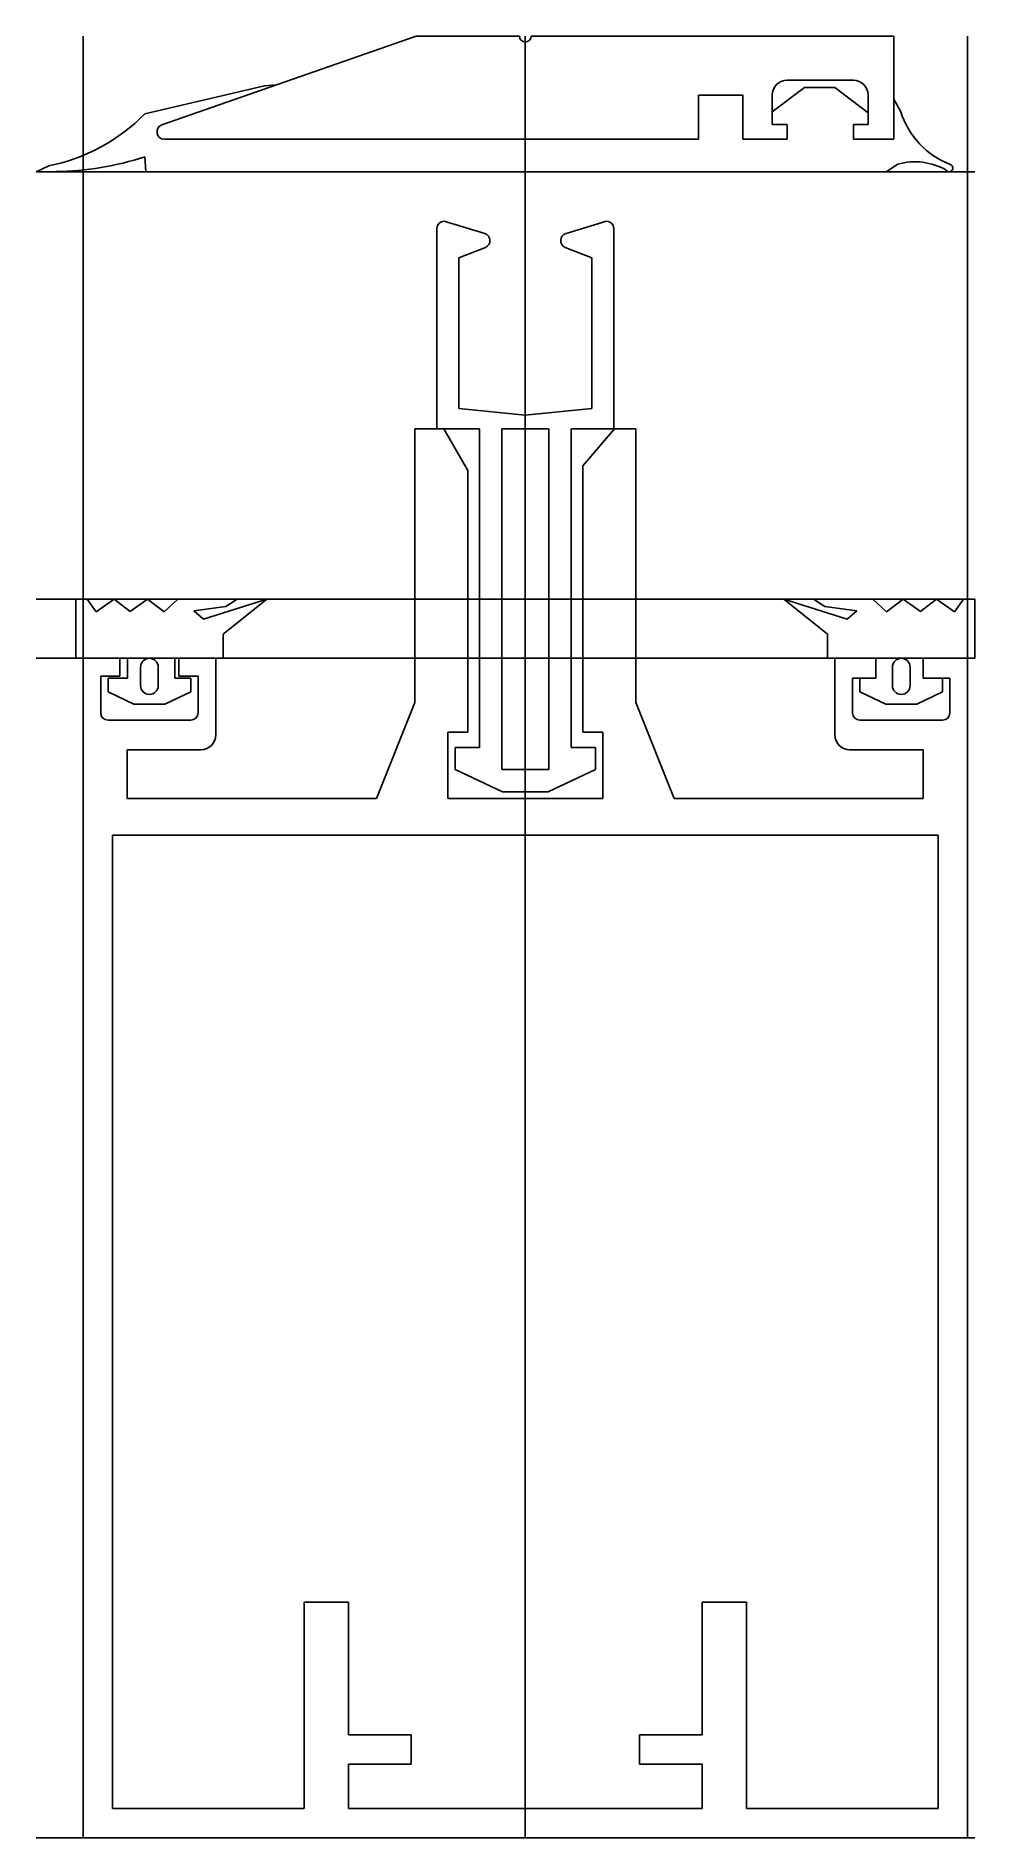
# Model space of a CAD drawing. Extents: x -33 to 30, y 0 to 122.
import ezdxf

# ---------------------------------------------------------------- set-up
doc = ezdxf.new("R2010")
doc.units = 0
doc.layers.get('0').update_dxf_attribs({"linetype": 'CONTINUOUS'})

msp = doc.modelspace()

# ---------------------------------------------------------------- linework, layer by layer
at = {"linetype": 'CONTINUOUS'}
for p, q in [((-30, 122.2), (-30, 0)), ((-7.41, 122.2), (-24.66, 116.17)), ((-0.4, 122.2), (-7.41, 122.2)), ((0, 0), (0, 122.2)), ((25, 122.2), (0.4, 122.2)), ((25, 115.2), (25, 122.2)), ((30, 0), (30, 122.2)), ((-17.7, 118.82), (-25.8, 116.93)), ((-24.66, 116.17), (-16.88, 118.89)), ((-16.88, 118.89), (-17.7, 118.82)), ((18.94, 118.7), (16.75, 117.05)), ((17.75, 119.2), (22.25, 119.2)), ((21, 118.7), (18.94, 118.7)), ((23.25, 116.99), (21, 118.7)), ((11.75, 115.2), (11.75, 118.2)), ((11.75, 118.2), (14.75, 118.2)), ((14.75, 118.2), (11.75, 118.2)), ((11.75, 118.2), (11.75, 115.2)), ((14.75, 118.2), (14.75, 115.2)), ((14.75, 115.2), (14.75, 118.2)), ((16.75, 116.2), (16.75, 118.2)), ((23.25, 118.2), (23.25, 116.2)), ((25.47, 117.07), (25, 117.92)), ((25, 117.92), (25, 115.2)), ((16.75, 117.05), (16.75, 116.2)), ((17.75, 116.2), (16.75, 116.2)), ((16.75, 116.2), (17.75, 116.2)), ((17.75, 115.2), (17.75, 116.2)), ((17.75, 116.2), (17.75, 115.2)), ((23.25, 116.2), (22.25, 116.2)), ((22.25, 116.2), (22.25, 115.2)), ((22.25, 115.2), (22.25, 116.2)), ((22.25, 116.2), (23.25, 116.2)), ((23.25, 116.2), (23.25, 116.99)), ((-24.5, 115.2), (11.75, 115.2)), ((11.75, 115.2), (-24.5, 115.2)), ((14.75, 115.2), (17.75, 115.2)), ((17.75, 115.2), (14.75, 115.2)), ((22.25, 115.2), (25, 115.2)), ((25, 115.2), (22.25, 115.2)), ((-25.8, 114), (-25.75, 113)), ((-32.33, 113.4), (-33.19, 113)), ((30.5, 113), (-33.19, 113)), ((-33.19, 113), (-31.85, 113)), ((-25.75, 113), (24.48, 113)), ((24.48, 113), (25.27, 113.51)), ((-6, 109.15), (-6, 95.56)), ((-2.75, 108.81), (-5.5, 109.65)), ((5.5, 109.65), (2.76, 108.81)), ((6, 95.56), (6, 109.15)), ((-4.5, 107.15), (-2.71, 107.87)), ((2.71, 107.87), (4.5, 107.15)), ((-4.5, 96.95), (-4.5, 107.15)), ((4.5, 107.15), (4.5, 96.95)), ((0, 96.5), (-4.5, 96.95)), ((4.5, 96.95), (0, 96.5)), ((-5.53, 95.56), (-7.5, 95.56)), ((-7.5, 95.56), (-7.5, 77)), ((-6, 95.56), (-3.1, 95.56)), ((-3.9, 92.73), (-5.53, 95.56)), ((-3.1, 95.56), (-3.1, 73.95)), ((-1.6, 95.56), (1.6, 95.56)), ((-1.6, 72.45), (-1.6, 95.56)), ((1.6, 95.56), (1.6, 72.45)), ((3.1, 73.95), (3.1, 95.56)), ((3.1, 95.56), (6, 95.56)), ((6.04, 95.56), (3.9, 93.06)), ((7.5, 95.56), (6.04, 95.56)), ((7.5, 77), (7.5, 95.56)), ((3.9, 93.06), (3.9, 75)), ((-3.9, 75), (-3.9, 92.73)), ((30.5, 84), (-33.19, 84)), ((-29.72, 84), (-30.5, 84)), ((-30.5, 84), (-30.5, 80)), ((-29.12, 83.15), (-29.72, 84)), ((-27.9, 84), (-29.12, 83.15)), ((-26.8, 83.17), (-27.9, 84)), ((-25.62, 84), (-26.8, 83.17)), ((-24.49, 83.15), (-25.62, 84)), ((-23.57, 84), (-24.49, 83.15)), ((-19.55, 84), (-23.57, 84)), ((-22.48, 83.22), (-20.32, 83.52)), ((-21.82, 82.65), (-22.48, 83.22)), ((-17.53, 84), (-21.82, 82.65)), ((-20.5, 81.64), (-17.53, 84)), ((-20.32, 83.52), (-19.55, 84)), ((21.82, 82.65), (17.53, 84)), ((17.53, 84), (20.5, 81.64)), ((23.57, 84), (19.55, 84)), ((19.55, 84), (20.32, 83.52)), ((20.32, 83.52), (22.48, 83.22)), ((22.48, 83.22), (21.82, 82.65)), ((24.49, 83.15), (23.57, 84)), ((25.62, 84), (24.49, 83.15)), ((26.8, 83.17), (25.62, 84)), ((27.9, 84), (26.8, 83.17)), ((29.12, 83.15), (27.9, 84)), ((29.72, 84), (29.12, 83.15)), ((30.5, 84), (29.72, 84)), ((30.5, 80), (30.5, 84)), ((-20.5, 80), (-20.5, 81.64)), ((20.5, 81.64), (20.5, 80)), ((30.5, 80), (-33.19, 80)), ((-30.5, 80), (-26.99, 80)), ((-27.5, 80), (-30, 80)), ((-30, 80), (-30, 0)), ((-27.5, 78.8), (-27.5, 80)), ((-26.99, 80), (-26.99, 78.66)), ((-23.77, 78.66), (-23.77, 80)), ((-23.77, 80), (-20.5, 80)), ((-21, 80), (-23.5, 80)), ((-23.5, 80), (-23.5, 78.8)), ((-21, 74.8), (-21, 80)), ((20.5, 80), (23.77, 80)), ((23.77, 80), (21, 80)), ((21, 80), (21, 74.8)), ((23.77, 78.66), (23.77, 80)), ((23.77, 80), (23.77, 78.66)), ((30, 80), (26.99, 80)), ((26.99, 80), (26.99, 78.66)), ((26.99, 78.66), (26.99, 80)), ((26.99, 80), (30.5, 80)), ((30, 0), (30, 80)), ((-28.8, 76.3), (-28.8, 78.8)), ((-28.8, 78.8), (-27.5, 78.8)), ((-26.99, 78.66), (-28.29, 78.66)), ((-28.29, 78.66), (-28.29, 77.73)), ((-26.1, 78.15), (-26.1, 79.4)), ((-24.9, 79.4), (-24.9, 78.15)), ((-22.7, 78.66), (-23.77, 78.66)), ((-23.5, 78.8), (-22.2, 78.8)), ((-22.7, 77.73), (-22.7, 78.66)), ((-22.2, 78.8), (-22.2, 76.3)), ((22.2, 76.3), (22.2, 78.66)), ((22.2, 78.66), (23.77, 78.66)), ((23.77, 78.66), (22.7, 78.66)), ((22.7, 78.66), (22.7, 77.73)), ((24.9, 78.15), (24.9, 79.4)), ((26.1, 79.4), (26.1, 78.15)), ((26.99, 78.66), (28.8, 78.66)), ((28.29, 78.66), (26.99, 78.66)), ((28.29, 77.73), (28.29, 78.66)), ((28.8, 78.66), (28.8, 76.3)), ((-28.29, 77.73), (-26.55, 76.9)), ((-24.45, 76.9), (-22.7, 77.73)), ((-7.5, 77), (-10.1, 70.5)), ((10.1, 70.5), (7.5, 77)), ((22.7, 77.73), (24.45, 76.9)), ((26.55, 76.9), (28.29, 77.73)), ((-22.7, 75.8), (-28.3, 75.8)), ((-26.55, 76.9), (-25.5, 76.9)), ((-25.5, 76.9), (-24.45, 76.9)), ((28.3, 75.8), (22.7, 75.8)), ((24.45, 76.9), (25.5, 76.9)), ((25.5, 76.9), (26.55, 76.9)), ((-5.25, 70.5), (-5.25, 75)), ((-5.25, 75), (-3.9, 75)), ((3.9, 75), (5.25, 75)), ((5.25, 75), (5.25, 70.5)), ((-27, 70.5), (-27, 73.8)), ((-27, 73.8), (-22, 73.8)), ((-3.1, 73.95), (-4.75, 73.95)), ((-4.75, 73.95), (-4.75, 72.45)), ((4.75, 73.95), (3.1, 73.95)), ((4.75, 72.45), (4.75, 73.95)), ((22, 73.8), (26.99, 73.8)), ((26.99, 73.8), (26.99, 70.5)), ((-4.75, 72.45), (-1.55, 70.95)), ((1.6, 72.45), (-1.6, 72.45)), ((1.55, 70.95), (4.75, 72.45)), ((-1.55, 70.95), (1.55, 70.95)), ((-10.1, 70.5), (-27, 70.5)), ((5.25, 70.5), (-5.25, 70.5)), ((26.99, 70.5), (10.1, 70.5)), ((-28, 68), (28, 68)), ((-28, 2), (-28, 68)), ((28, 68), (28, 2)), ((-12, 16), (-15, 16)), ((-15, 16), (-15, 2)), ((-12, 7), (-12, 16)), ((15, 16), (12, 16)), ((12, 16), (12, 7)), ((15, 2), (15, 16)), ((-7.75, 7), (-12, 7)), ((-7.75, 5), (-7.75, 7)), ((12, 7), (7.75, 7)), ((7.75, 7), (7.75, 5)), ((-12, 2), (-12, 5)), ((-12, 5), (-7.75, 5)), ((7.75, 5), (12, 5)), ((12, 5), (12, 2)), ((-15, 2), (-28, 2)), ((12, 2), (-12, 2)), ((28, 2), (15, 2)), ((-33.19, 0), (30.5, 0)), ((-30, 0), (30, 0))]:
    msp.add_line(p, q, dxfattribs=at)
for centre, radius, start, end in [((0, 122.2), 0.4, 180, 0), ((17.75, 118.2), 1, 90, 180), ((22.25, 118.2), 1, 0, 90), ((-34.77, 125.71), 12.55, 281.019, 315.6137), ((-24.49, 115.7), 0.5, 109.9128, 268.8202), ((-24.49, 115.7), 0.5, 109.9128, 268.8202), ((30.82, 118.72), 5.6, 197.1379, 249.0604), ((-32.24, 134.18), 21.18, 271.0621, 287.709), ((26.42, 109.37), 4.3, 60.2708, 105.4792), ((28.75, 113.25), 0.25, 216.8699, 73.7398), ((-5.5, 109.15), 0.5, 90, 180), ((-2.9, 108.33), 0.5, 292.2417, 72.6316), ((2.9, 108.33), 0.5, 106.6793, 247.2312), ((5.5, 109.15), 0.5, 0, 90), ((-25.5, 79.4), 0.6, 90, 180), ((-25.5, 79.4), 0.6, 0, 90), ((25.5, 79.4), 0.6, 90, 180), ((25.5, 79.4), 0.6, 0, 90), ((-25.5, 78.15), 0.6, 180, 270), ((-25.5, 78.15), 0.6, 270, 0), ((25.5, 78.15), 0.6, 180, 270), ((25.5, 78.15), 0.6, 270, 0), ((-28.3, 76.3), 0.5, 180, 270), ((-22.7, 76.3), 0.5, 270, 0), ((22.7, 76.3), 0.5, 180, 270), ((28.3, 76.3), 0.5, 270, 0), ((-22, 74.8), 1, 270, 0), ((22, 74.8), 1, 180, 270)]:
    msp.add_arc(centre, radius, start, end, dxfattribs=at)

doc.saveas('drawing.dxf')
